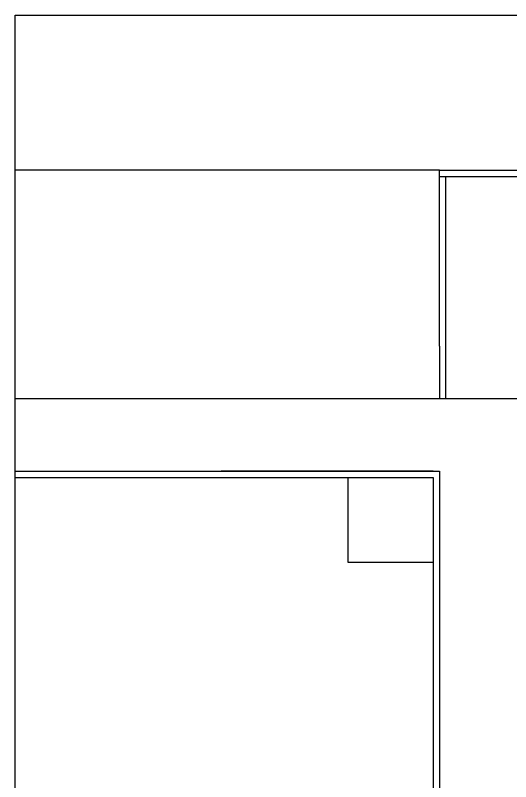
# Model space of a CAD drawing. Header units: inches. Extents: x -55 to 844, y -103 to 167.
# Drawn here: x 634.19 to 645.87, y 48.63 to 66.7 of the extents above; entities that cross this region are included whole.
import ezdxf

# ---------------------------------------------------------------- set-up
doc = ezdxf.new("R2010")
doc.units = ezdxf.units.IN
doc.header["$MEASUREMENT"] = 0

msp = doc.modelspace()

# ---------------------------------------------------------------- linework, layer by layer
for p, q in [((634.193, 66.701), (709.193, 66.701)), ((634.193, 22.701), (634.193, 66.701)), ((644.193, 63.051), (634.193, 63.051)), ((644.193, 58.901), (644.193, 63.051)), ((644.193, 63.051), (648.193, 63.051)), ((644.193, 63.051), (701.693, 63.051)), ((644.193, 62.901), (701.693, 62.901)), ((644.343, 57.661), (644.343, 62.901)), ((644.343, 62.901), (648.193, 62.901)), ((644.193, 58.901), (644.193, 57.661)), ((634.193, 57.661), (649.093, 57.661)), ((634.193, 55.951), (644.193, 55.951)), ((644.043, 55.951), (639.043, 55.951)), ((644.193, 55.951), (644.193, 49.585)), ((644.193, 55.951), (644.193, 35.191)), ((634.193, 55.801), (644.043, 55.801)), ((642.043, 53.801), (642.043, 55.801)), ((644.043, 55.801), (644.043, 48.189)), ((644.043, 55.801), (644.043, 53.801)), ((644.043, 53.801), (642.043, 53.801))]:
    msp.add_line(p, q)

doc.saveas('drawing.dxf')
